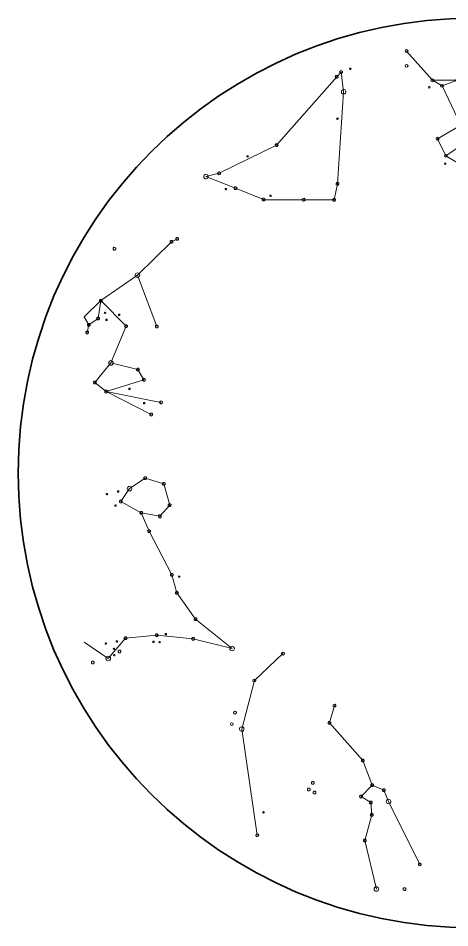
# Model space of a CAD drawing. Header units: inches. Extents: x 7.35 to 8.65, y -8.65 to -7.35.
# Drawn here: x 7.35 to 7.966, y -8.65 to -7.35 of the extents above; entities that cross this region are included whole.
import ezdxf

# ---------------------------------------------------------------- set-up
doc = ezdxf.new("R2010")
doc.units = ezdxf.units.IN
doc.header["$MEASUREMENT"] = 0
doc.layers.add('Layer 1', color=7, linetype='Continuous')

# ---------------------------------------------------------------- blocks, each defined once
blk = doc.blocks.new('block 2')
at = {"layer": 'Layer 1', "color": 3, "lineweight": 15, "true_color": 0x00ff00}
for points in [[(7.5203, -7.7172), (7.5688, -7.6697)], [(7.5685, -7.6701), (7.577, -7.6655)], [(7.4681, -7.7537), (7.5203, -7.7172)], [(7.5203, -7.7172), (7.5478, -7.7906)], [(7.4442, -7.7767), (7.4681, -7.7537)], [(7.4681, -7.7537), (7.464, -7.7792)], [(7.4681, -7.7537), (7.504, -7.7903)], [(7.4509, -7.7881), (7.4442, -7.7767)], [(7.464, -7.7792), (7.4509, -7.7881)], [(7.4483, -7.7991), (7.4509, -7.7881)], [(7.4825, -7.8427), (7.504, -7.7903)], [(7.4593, -7.8705), (7.4825, -7.8427)], [(7.5209, -7.8523), (7.4825, -7.8427)], [(7.5295, -7.8668), (7.5209, -7.8523)], [(7.4756, -7.8837), (7.4593, -7.8705)], [(7.4756, -7.8837), (7.5295, -7.8668)], [(7.4756, -7.8837), (7.5399, -7.9163)], [(7.4756, -7.8837), (7.5539, -7.8991)]]:
    blk.add_lwpolyline(points, dxfattribs=at)
at = {"layer": 'Layer 1', "color": 1, "lineweight": 15, "true_color": 0xff0000}
for points in [[(7.5697, -7.6678), (7.5707, -7.6682), (7.5712, -7.6695), (7.5707, -7.6705), (7.5703, -7.6716), (7.5691, -7.6721), (7.568, -7.6716), (7.567, -7.6711), (7.5665, -7.6699), (7.5669, -7.6689), (7.5674, -7.6678), (7.5686, -7.6673), (7.5697, -7.6678)], [(7.5778, -7.6636), (7.5789, -7.6641), (7.5793, -7.6653), (7.5789, -7.6663), (7.5784, -7.6674), (7.5772, -7.6679), (7.5762, -7.6674), (7.5751, -7.667), (7.5746, -7.6657), (7.5751, -7.6647), (7.5755, -7.6636), (7.5768, -7.6632), (7.5778, -7.6636)], [(7.4882, -7.6775), (7.4892, -7.6779), (7.4897, -7.6791), (7.4892, -7.6802), (7.4888, -7.6813), (7.4876, -7.6817), (7.4865, -7.6813), (7.4855, -7.6808), (7.485, -7.6796), (7.4854, -7.6785), (7.4859, -7.6775), (7.4871, -7.677), (7.4882, -7.6775)], [(7.5216, -7.7142), (7.5232, -7.7149), (7.524, -7.7169), (7.5233, -7.7185), (7.5225, -7.7202), (7.5206, -7.7209), (7.519, -7.7202), (7.5173, -7.7195), (7.5166, -7.7176), (7.5173, -7.7159), (7.518, -7.7143), (7.5199, -7.7135), (7.5216, -7.7142)], [(7.469, -7.7518), (7.47, -7.7522), (7.4705, -7.7535), (7.47, -7.7545), (7.4696, -7.7556), (7.4683, -7.7561), (7.4673, -7.7556), (7.4662, -7.7551), (7.4658, -7.7539), (7.4662, -7.7529), (7.4667, -7.7518), (7.4679, -7.7513), (7.469, -7.7518)], [(7.4743, -7.7702), (7.4749, -7.7704), (7.4751, -7.771), (7.4749, -7.7715), (7.4747, -7.7721), (7.474, -7.7723), (7.4735, -7.7721), (7.473, -7.7718), (7.4727, -7.7712), (7.473, -7.7707), (7.4732, -7.7702), (7.4738, -7.7699), (7.4743, -7.7702)], [(7.4946, -7.7731), (7.4952, -7.7733), (7.4954, -7.7739), (7.4952, -7.7745), (7.4949, -7.775), (7.4943, -7.7752), (7.4938, -7.775), (7.4933, -7.7748), (7.493, -7.7741), (7.4933, -7.7736), (7.4935, -7.7731), (7.4941, -7.7729), (7.4946, -7.7731)], [(7.4517, -7.7862), (7.4527, -7.7867), (7.4532, -7.7879), (7.4528, -7.789), (7.4523, -7.79), (7.4511, -7.7905), (7.45, -7.79), (7.449, -7.7896), (7.4485, -7.7883), (7.449, -7.7873), (7.4494, -7.7862), (7.4506, -7.7858), (7.4517, -7.7862)], [(7.4648, -7.7773), (7.4658, -7.7777), (7.4663, -7.779), (7.4659, -7.78), (7.4654, -7.7811), (7.4642, -7.7815), (7.4631, -7.7811), (7.4621, -7.7806), (7.4616, -7.7794), (7.4621, -7.7783), (7.4625, -7.7773), (7.4637, -7.7768), (7.4648, -7.7773)], [(7.4766, -7.7801), (7.4771, -7.7804), (7.4773, -7.781), (7.4771, -7.7815), (7.4769, -7.782), (7.4763, -7.7823), (7.4757, -7.782), (7.4752, -7.7818), (7.475, -7.7812), (7.4752, -7.7807), (7.4754, -7.7802), (7.476, -7.7799), (7.4766, -7.7801)], [(7.4492, -7.7972), (7.4502, -7.7977), (7.4507, -7.7989), (7.4502, -7.7999), (7.4498, -7.801), (7.4486, -7.8015), (7.4475, -7.801), (7.4465, -7.8005), (7.446, -7.7993), (7.4464, -7.7983), (7.4469, -7.7972), (7.4481, -7.7967), (7.4492, -7.7972)], [(7.5048, -7.7884), (7.5059, -7.7889), (7.5064, -7.7901), (7.5059, -7.7911), (7.5055, -7.7922), (7.5042, -7.7927), (7.5032, -7.7922), (7.5021, -7.7917), (7.5017, -7.7905), (7.5021, -7.7895), (7.5026, -7.7884), (7.5038, -7.7879), (7.5048, -7.7884)], [(7.5486, -7.7887), (7.5496, -7.7892), (7.5501, -7.7904), (7.5497, -7.7915), (7.5492, -7.7925), (7.548, -7.793), (7.5469, -7.7925), (7.5459, -7.7921), (7.5454, -7.7909), (7.5459, -7.7898), (7.5463, -7.7888), (7.5475, -7.7883), (7.5486, -7.7887)], [(7.4838, -7.8397), (7.4854, -7.8404), (7.4862, -7.8424), (7.4855, -7.844), (7.4847, -7.8457), (7.4828, -7.8464), (7.4812, -7.8457), (7.4795, -7.845), (7.4788, -7.8431), (7.4795, -7.8414), (7.4802, -7.8398), (7.4821, -7.839), (7.4838, -7.8397)], [(7.5217, -7.8504), (7.5228, -7.8508), (7.5233, -7.852), (7.5228, -7.8531), (7.5224, -7.8541), (7.5211, -7.8546), (7.5201, -7.8542), (7.519, -7.8537), (7.5186, -7.8525), (7.519, -7.8514), (7.5195, -7.8504), (7.5207, -7.8499), (7.5217, -7.8504)], [(7.5304, -7.8649), (7.5314, -7.8653), (7.5319, -7.8665), (7.5314, -7.8676), (7.531, -7.8686), (7.5298, -7.8691), (7.5287, -7.8687), (7.5277, -7.8682), (7.5272, -7.867), (7.5276, -7.8659), (7.5281, -7.8649), (7.5293, -7.8644), (7.5304, -7.8649)], [(7.4601, -7.8686), (7.4612, -7.8691), (7.4616, -7.8703), (7.4612, -7.8714), (7.4607, -7.8724), (7.4595, -7.8729), (7.4585, -7.8724), (7.4574, -7.872), (7.4569, -7.8708), (7.4574, -7.8697), (7.4578, -7.8687), (7.4591, -7.8682), (7.4601, -7.8686)], [(7.4764, -7.8818), (7.4775, -7.8823), (7.4779, -7.8835), (7.4775, -7.8846), (7.477, -7.8856), (7.4758, -7.8861), (7.4748, -7.8856), (7.4737, -7.8852), (7.4732, -7.884), (7.4737, -7.8829), (7.4741, -7.8819), (7.4754, -7.8814), (7.4764, -7.8818)], [(7.5094, -7.8786), (7.51, -7.8788), (7.5102, -7.8794), (7.51, -7.88), (7.5097, -7.8805), (7.5091, -7.8807), (7.5086, -7.8805), (7.5081, -7.8803), (7.5078, -7.8797), (7.5081, -7.8791), (7.5083, -7.8786), (7.5089, -7.8784), (7.5094, -7.8786)], [(7.5302, -7.8991), (7.5307, -7.8994), (7.5309, -7.9), (7.5307, -7.9005), (7.5305, -7.901), (7.5298, -7.9013), (7.5293, -7.901), (7.5288, -7.9008), (7.5286, -7.9002), (7.5288, -7.8997), (7.529, -7.8992), (7.5296, -7.8989), (7.5302, -7.8991)], [(7.5548, -7.8972), (7.5558, -7.8977), (7.5563, -7.8989), (7.5558, -7.9), (7.5554, -7.901), (7.5542, -7.9015), (7.5531, -7.901), (7.5521, -7.9006), (7.5516, -7.8994), (7.552, -7.8983), (7.5525, -7.8973), (7.5537, -7.8968), (7.5548, -7.8972)], [(7.5407, -7.9144), (7.5417, -7.9148), (7.5422, -7.9161), (7.5418, -7.9171), (7.5413, -7.9182), (7.5401, -7.9186), (7.539, -7.9182), (7.538, -7.9177), (7.5375, -7.9165), (7.538, -7.9154), (7.5384, -7.9144), (7.5396, -7.9139), (7.5407, -7.9144)]]:
    blk.add_open_spline(points, degree=3, knots=[0, 0, 0, 0, 1, 1, 1, 2, 2, 2, 3, 3, 3, 4, 4, 4, 4], dxfattribs=at)
blk = doc.blocks.new('block 3')
at = {"layer": 'Layer 1', "color": 3, "lineweight": 15, "true_color": 0x00ff00}
for points in [[(7.6872, -8.2966), (7.7281, -8.2582)], [(7.6692, -8.3659), (7.6872, -8.2966)], [(7.6914, -8.5176), (7.6692, -8.3659)]]:
    blk.add_lwpolyline(points, dxfattribs=at)
at = {"layer": 'Layer 1', "color": 1, "lineweight": 15, "true_color": 0xff0000}
for points in [[(7.7265, -8.2569), (7.7272, -8.256), (7.7285, -8.2558), (7.7294, -8.2566), (7.7303, -8.2573), (7.7304, -8.2586), (7.7297, -8.2595), (7.729, -8.2604), (7.7277, -8.2605), (7.7268, -8.2598), (7.7259, -8.2591), (7.7258, -8.2578), (7.7265, -8.2569)], [(7.6856, -8.2953), (7.6863, -8.2944), (7.6876, -8.2942), (7.6885, -8.2949), (7.6894, -8.2957), (7.6895, -8.297), (7.6888, -8.2979), (7.6881, -8.2988), (7.6868, -8.2989), (7.6859, -8.2982), (7.685, -8.2975), (7.6849, -8.2962), (7.6856, -8.2953)], [(7.6581, -8.3412), (7.6588, -8.3403), (7.6601, -8.3401), (7.661, -8.3409), (7.6619, -8.3416), (7.662, -8.3429), (7.6613, -8.3438), (7.6606, -8.3447), (7.6593, -8.3448), (7.6584, -8.3441), (7.6575, -8.3434), (7.6574, -8.3421), (7.6581, -8.3412)], [(7.6534, -8.3577), (7.6541, -8.3568), (7.6554, -8.3567), (7.6563, -8.3574), (7.6572, -8.3581), (7.6573, -8.3594), (7.6566, -8.3603), (7.6559, -8.3612), (7.6546, -8.3613), (7.6537, -8.3606), (7.6528, -8.3599), (7.6527, -8.3586), (7.6534, -8.3577)], [(7.6666, -8.3639), (7.6677, -8.3625), (7.6697, -8.3622), (7.6712, -8.3633), (7.6726, -8.3645), (7.6728, -8.3665), (7.6717, -8.3679), (7.6706, -8.3693), (7.6686, -8.3696), (7.6671, -8.3685), (7.6657, -8.3674), (7.6655, -8.3653), (7.6666, -8.3639)], [(7.6994, -8.4844), (7.6997, -8.4839), (7.7004, -8.4838), (7.7008, -8.4842), (7.7013, -8.4845), (7.7014, -8.4852), (7.701, -8.4857), (7.7007, -8.4861), (7.7, -8.4862), (7.6996, -8.4858), (7.6991, -8.4855), (7.699, -8.4848), (7.6994, -8.4844)], [(7.6898, -8.5164), (7.6905, -8.5155), (7.6918, -8.5153), (7.6927, -8.516), (7.6936, -8.5167), (7.6938, -8.518), (7.6931, -8.5189), (7.6924, -8.5198), (7.6911, -8.52), (7.6902, -8.5193), (7.6893, -8.5186), (7.6891, -8.5173), (7.6898, -8.5164)]]:
    blk.add_open_spline(points, degree=3, knots=[0, 0, 0, 0, 1, 1, 1, 2, 2, 2, 3, 3, 3, 4, 4, 4, 4], dxfattribs=at)
blk = doc.blocks.new('block 9')
at = {"layer": 'Layer 1', "color": 3, "lineweight": 15, "true_color": 0x00ff00}
for points in [[(7.9046, -7.397), (7.9414, -7.4387)], [(7.9414, -7.4387), (7.9552, -7.4467)], [(7.9769, -7.4387), (7.9414, -7.4387)], [(7.9552, -7.4467), (7.9769, -7.4387)], [(7.9552, -7.4467), (7.9823, -7.5028)], [(8.1044, -7.4446), (8.0619, -7.492)], [(8.0111, -7.5124), (8.0619, -7.492)], [(8.0619, -7.492), (8.0756, -7.5499)], [(7.9489, -7.5223), (7.9823, -7.5028)], [(8.0111, -7.5124), (7.9607, -7.5468)], [(7.9823, -7.5028), (8.0111, -7.5124)], [(8.0756, -7.5499), (8.0111, -7.5124)], [(7.9607, -7.5468), (7.9489, -7.5223)], [(8.0661, -7.6103), (7.9607, -7.5468)], [(8.0756, -7.5499), (8.0661, -7.6103)], [(8.1184, -7.561), (8.0756, -7.5499)], [(8.0661, -7.6103), (8.1184, -7.561)]]:
    blk.add_lwpolyline(points, dxfattribs=at)
at = {"layer": 'Layer 1', "color": 1, "lineweight": 15, "true_color": 0xff0000}
for points in [[(7.9067, -7.397), (7.9067, -7.3981), (7.9058, -7.3991), (7.9046, -7.3991), (7.9035, -7.3991), (7.9025, -7.3981), (7.9025, -7.397), (7.9025, -7.3958), (7.9035, -7.3949), (7.9046, -7.3949), (7.9058, -7.3949), (7.9067, -7.3958), (7.9067, -7.397)], [(7.9067, -7.4181), (7.9067, -7.4193), (7.9058, -7.4202), (7.9046, -7.4202), (7.9035, -7.4202), (7.9025, -7.4193), (7.9025, -7.4181), (7.9025, -7.417), (7.9035, -7.4161), (7.9046, -7.4161), (7.9058, -7.4161), (7.9067, -7.417), (7.9067, -7.4181)], [(8.1023, -7.4333), (8.1023, -7.4339), (8.1018, -7.4344), (8.1013, -7.4344), (8.1007, -7.4344), (8.1002, -7.4339), (8.1002, -7.4333), (8.1002, -7.4328), (8.1007, -7.4323), (8.1013, -7.4323), (8.1018, -7.4323), (8.1023, -7.4328), (8.1023, -7.4333)], [(7.9381, -7.4488), (7.9381, -7.4493), (7.9376, -7.4498), (7.937, -7.4498), (7.9365, -7.4498), (7.936, -7.4493), (7.936, -7.4488), (7.936, -7.4482), (7.9365, -7.4477), (7.937, -7.4477), (7.9376, -7.4477), (7.9381, -7.4482), (7.9381, -7.4488)], [(7.9434, -7.4387), (7.9434, -7.4398), (7.9425, -7.4408), (7.9414, -7.4408), (7.9402, -7.4408), (7.9393, -7.4398), (7.9393, -7.4387), (7.9393, -7.4375), (7.9402, -7.4366), (7.9414, -7.4366), (7.9425, -7.4366), (7.9434, -7.4375), (7.9434, -7.4387)], [(7.9573, -7.4467), (7.9573, -7.4478), (7.9564, -7.4488), (7.9552, -7.4488), (7.9541, -7.4488), (7.9531, -7.4478), (7.9531, -7.4467), (7.9531, -7.4455), (7.9541, -7.4446), (7.9552, -7.4446), (7.9564, -7.4446), (7.9573, -7.4455), (7.9573, -7.4467)], [(7.979, -7.4387), (7.979, -7.4398), (7.9781, -7.4408), (7.9769, -7.4408), (7.9758, -7.4408), (7.9749, -7.4398), (7.9749, -7.4387), (7.9749, -7.4375), (7.9758, -7.4366), (7.9769, -7.4366), (7.9781, -7.4366), (7.979, -7.4375), (7.979, -7.4387)], [(8.0977, -7.4418), (8.0977, -7.4424), (8.0973, -7.4428), (8.0967, -7.4428), (8.0961, -7.4428), (8.0956, -7.4424), (8.0956, -7.4418), (8.0956, -7.4412), (8.0961, -7.4408), (8.0967, -7.4408), (8.0973, -7.4408), (8.0977, -7.4412), (8.0977, -7.4418)], [(8.1065, -7.4446), (8.1065, -7.4458), (8.1055, -7.4467), (8.1044, -7.4467), (8.1032, -7.4467), (8.1023, -7.4458), (8.1023, -7.4446), (8.1023, -7.4435), (8.1032, -7.4425), (8.1044, -7.4425), (8.1055, -7.4425), (8.1065, -7.4435), (8.1065, -7.4446)], [(8.1054, -7.4541), (8.1054, -7.4547), (8.105, -7.4551), (8.1044, -7.4551), (8.1038, -7.4551), (8.1034, -7.4547), (8.1034, -7.4541), (8.1034, -7.4535), (8.1038, -7.4531), (8.1044, -7.4531), (8.105, -7.4531), (8.1054, -7.4535), (8.1054, -7.4541)], [(7.9855, -7.5028), (7.9855, -7.5046), (7.9841, -7.506), (7.9823, -7.506), (7.9805, -7.506), (7.979, -7.5046), (7.979, -7.5028), (7.979, -7.501), (7.9805, -7.4995), (7.9823, -7.4995), (7.9841, -7.4995), (7.9855, -7.501), (7.9855, -7.5028)], [(8.064, -7.492), (8.064, -7.4932), (8.0631, -7.4941), (8.0619, -7.4941), (8.0608, -7.4941), (8.0598, -7.4932), (8.0598, -7.492), (8.0598, -7.4909), (8.0608, -7.49), (8.0619, -7.49), (8.0631, -7.49), (8.064, -7.4909), (8.064, -7.492)], [(8.0132, -7.5124), (8.0132, -7.5135), (8.0123, -7.5145), (8.0111, -7.5145), (8.01, -7.5145), (8.009, -7.5135), (8.009, -7.5124), (8.009, -7.5112), (8.01, -7.5103), (8.0111, -7.5103), (8.0123, -7.5103), (8.0132, -7.5112), (8.0132, -7.5124)], [(7.951, -7.5223), (7.951, -7.5234), (7.95, -7.5243), (7.9489, -7.5243), (7.9477, -7.5243), (7.9468, -7.5234), (7.9468, -7.5223), (7.9468, -7.5211), (7.9477, -7.5202), (7.9489, -7.5202), (7.95, -7.5202), (7.951, -7.5211), (7.951, -7.5223)], [(7.9628, -7.5468), (7.9628, -7.5479), (7.9619, -7.5488), (7.9607, -7.5488), (7.9596, -7.5488), (7.9587, -7.5479), (7.9587, -7.5468), (7.9587, -7.5456), (7.9596, -7.5447), (7.9607, -7.5447), (7.9619, -7.5447), (7.9628, -7.5456), (7.9628, -7.5468)], [(8.0776, -7.5499), (8.0776, -7.5511), (8.0767, -7.552), (8.0756, -7.552), (8.0744, -7.552), (8.0735, -7.5511), (8.0735, -7.5499), (8.0735, -7.5488), (8.0744, -7.5478), (8.0756, -7.5478), (8.0767, -7.5478), (8.0776, -7.5488), (8.0776, -7.5499)], [(7.9607, -7.5579), (7.9607, -7.5584), (7.9603, -7.5589), (7.9597, -7.5589), (7.9591, -7.5589), (7.9587, -7.5584), (7.9587, -7.5579), (7.9587, -7.5573), (7.9591, -7.5568), (7.9597, -7.5568), (7.9603, -7.5568), (7.9607, -7.5573), (7.9607, -7.5579)], [(8.1205, -7.561), (8.1205, -7.5621), (8.1196, -7.5631), (8.1184, -7.5631), (8.1173, -7.5631), (8.1163, -7.5621), (8.1163, -7.561), (8.1163, -7.5598), (8.1173, -7.5589), (8.1184, -7.5589), (8.1196, -7.5589), (8.1205, -7.5598), (8.1205, -7.561)], [(8.04, -7.5863), (8.04, -7.5869), (8.0395, -7.5873), (8.0389, -7.5873), (8.0384, -7.5873), (8.0379, -7.5869), (8.0379, -7.5863), (8.0379, -7.5857), (8.0384, -7.5852), (8.0389, -7.5852), (8.0395, -7.5852), (8.04, -7.5857), (8.04, -7.5863)], [(8.0693, -7.6103), (8.0693, -7.6121), (8.0679, -7.6135), (8.0661, -7.6135), (8.0643, -7.6135), (8.0628, -7.6121), (8.0628, -7.6103), (8.0628, -7.6085), (8.0643, -7.607), (8.0661, -7.607), (8.0679, -7.607), (8.0693, -7.6085), (8.0693, -7.6103)]]:
    blk.add_open_spline(points, degree=3, knots=[0, 0, 0, 0, 1, 1, 1, 2, 2, 2, 3, 3, 3, 4, 4, 4, 4], dxfattribs=at)
blk = doc.blocks.new('block 10')
at = {"layer": 'Layer 1', "color": 3, "lineweight": 15, "true_color": 0x00ff00}
for points in [[(7.8048, -7.4339), (7.719, -7.5315)], [(7.8111, -7.427), (7.8048, -7.4339)], [(7.8111, -7.427), (7.8147, -7.4551)], [(7.8147, -7.4551), (7.8061, -7.5867)], [(7.719, -7.5315), (7.6368, -7.5717)], [(7.6181, -7.5763), (7.6368, -7.5717)], [(7.6181, -7.5763), (7.6602, -7.593)], [(7.8061, -7.5867), (7.8011, -7.6095)], [(7.6602, -7.593), (7.7003, -7.6092)], [(7.6998, -7.6095), (7.7577, -7.6094)], [(7.7577, -7.6094), (7.8011, -7.6095)]]:
    blk.add_lwpolyline(points, dxfattribs=at)
at = {"layer": 'Layer 1', "color": 1, "lineweight": 15, "true_color": 0xff0000}
for points in [[(7.8252, -7.4218), (7.8255, -7.4223), (7.8253, -7.4229), (7.8248, -7.4232), (7.8243, -7.4235), (7.8237, -7.4233), (7.8234, -7.4228), (7.8231, -7.4223), (7.8233, -7.4216), (7.8238, -7.4214), (7.8243, -7.4211), (7.8249, -7.4213), (7.8252, -7.4218)], [(7.8066, -7.433), (7.8071, -7.434), (7.8067, -7.4352), (7.8057, -7.4358), (7.8047, -7.4363), (7.8035, -7.4359), (7.8029, -7.4349), (7.8024, -7.4339), (7.8028, -7.4326), (7.8038, -7.4321), (7.8048, -7.4316), (7.806, -7.4319), (7.8066, -7.433)], [(7.8129, -7.426), (7.8134, -7.427), (7.813, -7.4283), (7.812, -7.4288), (7.811, -7.4294), (7.8098, -7.429), (7.8092, -7.428), (7.8087, -7.427), (7.8091, -7.4257), (7.8101, -7.4252), (7.8111, -7.4246), (7.8124, -7.425), (7.8129, -7.426)], [(7.8176, -7.4535), (7.8184, -7.4551), (7.8178, -7.4571), (7.8162, -7.4579), (7.8146, -7.4588), (7.8127, -7.4582), (7.8118, -7.4566), (7.811, -7.455), (7.8116, -7.453), (7.8132, -7.4522), (7.8147, -7.4513), (7.8167, -7.4519), (7.8176, -7.4535)], [(7.8068, -7.4931), (7.8071, -7.4936), (7.8069, -7.4943), (7.8064, -7.4945), (7.8059, -7.4948), (7.8053, -7.4946), (7.805, -7.4941), (7.8047, -7.4936), (7.8049, -7.493), (7.8054, -7.4927), (7.8059, -7.4924), (7.8066, -7.4926), (7.8068, -7.4931)], [(7.7208, -7.5305), (7.7214, -7.5315), (7.721, -7.5328), (7.72, -7.5333), (7.719, -7.5339), (7.7177, -7.5335), (7.7172, -7.5325), (7.7166, -7.5315), (7.717, -7.5302), (7.718, -7.5297), (7.719, -7.5291), (7.7203, -7.5295), (7.7208, -7.5305)], [(7.6785, -7.5472), (7.6787, -7.5477), (7.6785, -7.5483), (7.678, -7.5486), (7.6775, -7.5489), (7.6769, -7.5487), (7.6766, -7.5482), (7.6764, -7.5477), (7.6765, -7.547), (7.677, -7.5468), (7.6776, -7.5465), (7.6782, -7.5467), (7.6785, -7.5472)], [(7.621, -7.5748), (7.6218, -7.5764), (7.6212, -7.5784), (7.6196, -7.5792), (7.6181, -7.5801), (7.6161, -7.5795), (7.6152, -7.5779), (7.6144, -7.5763), (7.615, -7.5743), (7.6166, -7.5735), (7.6182, -7.5726), (7.6201, -7.5732), (7.621, -7.5748)], [(7.6387, -7.5707), (7.6392, -7.5718), (7.6388, -7.573), (7.6378, -7.5736), (7.6368, -7.5741), (7.6356, -7.5737), (7.635, -7.5727), (7.6345, -7.5717), (7.6349, -7.5704), (7.6359, -7.5699), (7.6369, -7.5694), (7.6381, -7.5697), (7.6387, -7.5707)], [(7.662, -7.5921), (7.6625, -7.5931), (7.6621, -7.5943), (7.6611, -7.5949), (7.6601, -7.5954), (7.6589, -7.595), (7.6583, -7.594), (7.6578, -7.593), (7.6582, -7.5917), (7.6592, -7.5912), (7.6602, -7.5907), (7.6614, -7.591), (7.662, -7.5921)], [(7.8079, -7.5857), (7.8084, -7.5867), (7.8081, -7.588), (7.8071, -7.5885), (7.806, -7.5891), (7.8048, -7.5887), (7.8042, -7.5877), (7.8037, -7.5867), (7.8041, -7.5854), (7.8051, -7.5849), (7.8061, -7.5843), (7.8074, -7.5847), (7.8079, -7.5857)], [(7.6475, -7.5939), (7.6478, -7.5944), (7.6476, -7.595), (7.6471, -7.5953), (7.6466, -7.5956), (7.6459, -7.5954), (7.6457, -7.5949), (7.6454, -7.5944), (7.6456, -7.5937), (7.6461, -7.5935), (7.6466, -7.5932), (7.6472, -7.5934), (7.6475, -7.5939)], [(7.7113, -7.6034), (7.7116, -7.6039), (7.7114, -7.6045), (7.7109, -7.6048), (7.7104, -7.605), (7.7098, -7.6048), (7.7095, -7.6043), (7.7092, -7.6038), (7.7094, -7.6032), (7.7099, -7.6029), (7.7104, -7.6027), (7.7111, -7.6029), (7.7113, -7.6034)], [(7.7021, -7.6083), (7.7027, -7.6093), (7.7023, -7.6105), (7.7013, -7.6111), (7.7003, -7.6116), (7.699, -7.6112), (7.6985, -7.6102), (7.6979, -7.6092), (7.6983, -7.6079), (7.6993, -7.6074), (7.7003, -7.6069), (7.7016, -7.6072), (7.7021, -7.6083)], [(7.7595, -7.6084), (7.7601, -7.6094), (7.7597, -7.6107), (7.7587, -7.6112), (7.7577, -7.6117), (7.7564, -7.6114), (7.7559, -7.6103), (7.7553, -7.6093), (7.7557, -7.6081), (7.7567, -7.6075), (7.7577, -7.607), (7.759, -7.6074), (7.7595, -7.6084)], [(7.8029, -7.6085), (7.8035, -7.6096), (7.8031, -7.6108), (7.8021, -7.6114), (7.801, -7.6119), (7.7998, -7.6115), (7.7993, -7.6105), (7.7987, -7.6095), (7.7991, -7.6082), (7.8001, -7.6077), (7.8011, -7.6072), (7.8024, -7.6075), (7.8029, -7.6085)]]:
    blk.add_open_spline(points, degree=3, knots=[0, 0, 0, 0, 1, 1, 1, 2, 2, 2, 3, 3, 3, 4, 4, 4, 4], dxfattribs=at)
blk = doc.blocks.new('block 11')
at = {"layer": 'Layer 1', "color": 3, "lineweight": 15, "true_color": 0x00ff00}
for points in [[(7.8018, -8.3325), (7.7943, -8.3572)], [(7.7943, -8.3572), (7.8419, -8.411)], [(7.8419, -8.411), (7.8555, -8.4461)], [(7.8555, -8.4461), (7.8396, -8.4625)], [(7.8722, -8.4531), (7.8555, -8.4461)], [(7.8396, -8.4625), (7.8536, -8.4709)], [(7.8788, -8.4695), (7.8722, -8.4531)], [(7.8536, -8.4709), (7.8549, -8.4887)], [(7.9235, -8.5593), (7.8788, -8.4695)], [(7.845, -8.5254), (7.8549, -8.4887)], [(7.8615, -8.5946), (7.845, -8.5254)]]:
    blk.add_lwpolyline(points, dxfattribs=at)
at = {"layer": 'Layer 1', "color": 1, "lineweight": 15, "true_color": 0xff0000}
for points in [[(7.7999, -8.3318), (7.8003, -8.3307), (7.8015, -8.3302), (7.8025, -8.3306), (7.8036, -8.331), (7.8041, -8.3322), (7.8037, -8.3333), (7.8033, -8.3343), (7.8021, -8.3349), (7.801, -8.3344), (7.8, -8.334), (7.7994, -8.3328), (7.7999, -8.3318)], [(7.7924, -8.3564), (7.7928, -8.3554), (7.794, -8.3548), (7.7951, -8.3553), (7.7962, -8.3557), (7.7967, -8.3569), (7.7963, -8.3579), (7.7959, -8.359), (7.7947, -8.3595), (7.7936, -8.3591), (7.7925, -8.3587), (7.792, -8.3575), (7.7924, -8.3564)], [(7.84, -8.4103), (7.8404, -8.4092), (7.8416, -8.4087), (7.8427, -8.4091), (7.8437, -8.4095), (7.8443, -8.4107), (7.8438, -8.4118), (7.8434, -8.4129), (7.8422, -8.4134), (7.8411, -8.413), (7.8401, -8.4126), (7.8396, -8.4113), (7.84, -8.4103)], [(7.7688, -8.4421), (7.7692, -8.4411), (7.7704, -8.4406), (7.7715, -8.441), (7.7726, -8.4414), (7.7731, -8.4426), (7.7727, -8.4437), (7.7723, -8.4447), (7.7711, -8.4453), (7.77, -8.4448), (7.7689, -8.4444), (7.7684, -8.4432), (7.7688, -8.4421)], [(7.8536, -8.4453), (7.854, -8.4443), (7.8552, -8.4437), (7.8563, -8.4442), (7.8574, -8.4446), (7.8579, -8.4458), (7.8575, -8.4469), (7.8571, -8.4479), (7.8559, -8.4484), (7.8548, -8.448), (7.8537, -8.4476), (7.8532, -8.4464), (7.8536, -8.4453)], [(7.7629, -8.4516), (7.7633, -8.4505), (7.7645, -8.45), (7.7656, -8.4504), (7.7666, -8.4508), (7.7672, -8.452), (7.7667, -8.4531), (7.7663, -8.4542), (7.7651, -8.4547), (7.7641, -8.4543), (7.763, -8.4539), (7.7625, -8.4527), (7.7629, -8.4516)], [(7.7714, -8.456), (7.7718, -8.4549), (7.773, -8.4544), (7.774, -8.4548), (7.7751, -8.4552), (7.7756, -8.4564), (7.7752, -8.4575), (7.7748, -8.4586), (7.7736, -8.4591), (7.7725, -8.4587), (7.7715, -8.4582), (7.7709, -8.457), (7.7714, -8.456)], [(7.8376, -8.4618), (7.838, -8.4607), (7.8392, -8.4602), (7.8403, -8.4606), (7.8414, -8.461), (7.8419, -8.4622), (7.8415, -8.4633), (7.8411, -8.4644), (7.8399, -8.4649), (7.8388, -8.4645), (7.8377, -8.4641), (7.8372, -8.4628), (7.8376, -8.4618)], [(7.8703, -8.4524), (7.8707, -8.4513), (7.8719, -8.4508), (7.873, -8.4512), (7.874, -8.4516), (7.8745, -8.4528), (7.8741, -8.4539), (7.8737, -8.455), (7.8725, -8.4555), (7.8714, -8.4551), (7.8704, -8.4547), (7.8698, -8.4535), (7.8703, -8.4524)], [(7.8516, -8.4701), (7.8521, -8.4691), (7.8533, -8.4685), (7.8543, -8.469), (7.8554, -8.4694), (7.8559, -8.4706), (7.8555, -8.4717), (7.8551, -8.4727), (7.8539, -8.4732), (7.8528, -8.4728), (7.8518, -8.4724), (7.8512, -8.4712), (7.8516, -8.4701)], [(7.8758, -8.4683), (7.8765, -8.4666), (7.8784, -8.4658), (7.88, -8.4665), (7.8817, -8.4671), (7.8825, -8.469), (7.8819, -8.4707), (7.8812, -8.4724), (7.8793, -8.4732), (7.8777, -8.4725), (7.876, -8.4719), (7.8751, -8.47), (7.8758, -8.4683)], [(7.853, -8.488), (7.8534, -8.4869), (7.8546, -8.4864), (7.8557, -8.4868), (7.8567, -8.4872), (7.8573, -8.4884), (7.8569, -8.4895), (7.8564, -8.4905), (7.8552, -8.4911), (7.8542, -8.4906), (7.8531, -8.4902), (7.8526, -8.489), (7.853, -8.488)], [(7.8431, -8.5246), (7.8435, -8.5235), (7.8447, -8.523), (7.8458, -8.5234), (7.8468, -8.5239), (7.8474, -8.5251), (7.847, -8.5261), (7.8465, -8.5272), (7.8453, -8.5277), (7.8443, -8.5273), (7.8432, -8.5269), (7.8427, -8.5257), (7.8431, -8.5246)], [(7.9215, -8.5585), (7.922, -8.5575), (7.9232, -8.5569), (7.9242, -8.5574), (7.9253, -8.5578), (7.9258, -8.559), (7.9254, -8.56), (7.925, -8.5611), (7.9238, -8.5616), (7.9227, -8.5612), (7.9216, -8.5608), (7.9211, -8.5596), (7.9215, -8.5585)], [(7.8585, -8.5934), (7.8592, -8.5917), (7.8611, -8.5909), (7.8627, -8.5916), (7.8644, -8.5922), (7.8652, -8.5941), (7.8646, -8.5958), (7.8639, -8.5975), (7.862, -8.5983), (7.8603, -8.5976), (7.8587, -8.597), (7.8578, -8.5951), (7.8585, -8.5934)], [(7.8998, -8.5939), (7.9002, -8.5929), (7.9014, -8.5923), (7.9025, -8.5928), (7.9036, -8.5932), (7.9041, -8.5944), (7.9037, -8.5955), (7.9033, -8.5965), (7.9021, -8.597), (7.901, -8.5966), (7.8999, -8.5962), (7.8994, -8.595), (7.8998, -8.5939)]]:
    blk.add_open_spline(points, degree=3, knots=[0, 0, 0, 0, 1, 1, 1, 2, 2, 2, 3, 3, 3, 4, 4, 4, 4], dxfattribs=at)
blk = doc.blocks.new('block 12')
at = {"layer": 'Layer 1', "color": 3, "lineweight": 15, "true_color": 0x00ff00}
for points in [[(7.5089, -8.0223), (7.5315, -8.0072)], [(7.5315, -8.0072), (7.5579, -8.0156)], [(7.5579, -8.0156), (7.5663, -8.046)], [(7.4966, -8.0409), (7.5089, -8.0223)], [(7.5258, -8.0567), (7.4966, -8.0409)], [(7.5663, -8.046), (7.5523, -8.0619)], [(7.5523, -8.0619), (7.5258, -8.0567)], [(7.5258, -8.0567), (7.5368, -8.0829)], [(7.5368, -8.0829), (7.5693, -8.1456)], [(7.5693, -8.1456), (7.5765, -8.1714)], [(7.6032, -8.209), (7.5765, -8.1714)], [(7.6554, -8.2509), (7.6032, -8.209)], [(7.4786, -8.2651), (7.444, -8.2418)], [(7.5034, -8.2361), (7.4786, -8.2651)], [(7.5478, -8.2319), (7.5034, -8.2361)], [(7.5478, -8.2319), (7.5998, -8.2371)], [(7.5998, -8.2371), (7.6554, -8.2509)]]:
    blk.add_lwpolyline(points, dxfattribs=at)
at = {"layer": 'Layer 1', "color": 1, "lineweight": 15, "true_color": 0xff0000}
for points in [[(7.5306, -8.0053), (7.5317, -8.0048), (7.5329, -8.0053), (7.5334, -8.0064), (7.5338, -8.0075), (7.5333, -8.0087), (7.5323, -8.0091), (7.5312, -8.0096), (7.53, -8.0091), (7.5295, -8.008), (7.5291, -8.007), (7.5296, -8.0057), (7.5306, -8.0053)], [(7.5077, -8.0193), (7.5093, -8.0186), (7.5112, -8.0194), (7.5119, -8.021), (7.5127, -8.0227), (7.5119, -8.0246), (7.5102, -8.0253), (7.5086, -8.026), (7.5066, -8.0252), (7.5059, -8.0236), (7.5052, -8.0219), (7.506, -8.02), (7.5077, -8.0193)], [(7.5571, -8.0136), (7.5581, -8.0132), (7.5593, -8.0137), (7.5598, -8.0147), (7.5602, -8.0158), (7.5597, -8.017), (7.5587, -8.0175), (7.5576, -8.0179), (7.5564, -8.0174), (7.556, -8.0164), (7.5555, -8.0153), (7.556, -8.0141), (7.5571, -8.0136)], [(7.4763, -8.0294), (7.4769, -8.0292), (7.4775, -8.0294), (7.4777, -8.0299), (7.4779, -8.0305), (7.4777, -8.0311), (7.4771, -8.0313), (7.4766, -8.0315), (7.476, -8.0313), (7.4758, -8.0308), (7.4756, -8.0302), (7.4758, -8.0296), (7.4763, -8.0294)], [(7.4923, -8.0254), (7.4929, -8.0252), (7.4935, -8.0254), (7.4937, -8.026), (7.4939, -8.0265), (7.4937, -8.0271), (7.4932, -8.0273), (7.4926, -8.0275), (7.492, -8.0273), (7.4918, -8.0268), (7.4916, -8.0262), (7.4918, -8.0256), (7.4923, -8.0254)], [(7.4887, -8.0454), (7.4892, -8.0452), (7.4898, -8.0454), (7.49, -8.0459), (7.4903, -8.0465), (7.49, -8.0471), (7.4895, -8.0473), (7.489, -8.0475), (7.4883, -8.0473), (7.4881, -8.0467), (7.4879, -8.0462), (7.4881, -8.0456), (7.4887, -8.0454)], [(7.4958, -8.039), (7.4969, -8.0385), (7.4981, -8.039), (7.4985, -8.0401), (7.499, -8.0411), (7.4985, -8.0423), (7.4974, -8.0428), (7.4964, -8.0432), (7.4952, -8.0427), (7.4947, -8.0417), (7.4943, -8.0406), (7.4948, -8.0394), (7.4958, -8.039)], [(7.5655, -8.0441), (7.5665, -8.0437), (7.5677, -8.0442), (7.5682, -8.0452), (7.5686, -8.0463), (7.5681, -8.0475), (7.5671, -8.048), (7.566, -8.0484), (7.5648, -8.0479), (7.5643, -8.0469), (7.5639, -8.0458), (7.5644, -8.0446), (7.5655, -8.0441)], [(7.525, -8.0548), (7.526, -8.0544), (7.5272, -8.0549), (7.5277, -8.0559), (7.5281, -8.057), (7.5276, -8.0582), (7.5266, -8.0586), (7.5255, -8.0591), (7.5243, -8.0586), (7.5239, -8.0575), (7.5234, -8.0565), (7.5239, -8.0553), (7.525, -8.0548)], [(7.5515, -8.06), (7.5526, -8.0596), (7.5538, -8.0601), (7.5543, -8.0611), (7.5547, -8.0622), (7.5542, -8.0634), (7.5532, -8.0639), (7.5521, -8.0643), (7.5509, -8.0638), (7.5504, -8.0627), (7.55, -8.0617), (7.5505, -8.0605), (7.5515, -8.06)], [(7.536, -8.081), (7.5371, -8.0806), (7.5383, -8.0811), (7.5388, -8.0821), (7.5392, -8.0832), (7.5387, -8.0844), (7.5377, -8.0849), (7.5366, -8.0853), (7.5354, -8.0848), (7.5349, -8.0838), (7.5345, -8.0827), (7.535, -8.0815), (7.536, -8.081)], [(7.5684, -8.1437), (7.5695, -8.1433), (7.5707, -8.1437), (7.5712, -8.1448), (7.5716, -8.1459), (7.5711, -8.1471), (7.5701, -8.1475), (7.569, -8.148), (7.5678, -8.1475), (7.5673, -8.1464), (7.5669, -8.1454), (7.5674, -8.1441), (7.5684, -8.1437)], [(7.5793, -8.1472), (7.5799, -8.147), (7.5805, -8.1473), (7.5807, -8.1478), (7.5809, -8.1483), (7.5807, -8.1489), (7.5801, -8.1491), (7.5796, -8.1494), (7.579, -8.1491), (7.5788, -8.1486), (7.5786, -8.1481), (7.5788, -8.1475), (7.5793, -8.1472)], [(7.5757, -8.1695), (7.5768, -8.1691), (7.578, -8.1696), (7.5784, -8.1706), (7.5789, -8.1717), (7.5784, -8.1729), (7.5773, -8.1733), (7.5763, -8.1738), (7.5751, -8.1733), (7.5746, -8.1722), (7.5742, -8.1712), (7.5747, -8.17), (7.5757, -8.1695)], [(7.6024, -8.2071), (7.6035, -8.2067), (7.6047, -8.2072), (7.6051, -8.2082), (7.6056, -8.2093), (7.6051, -8.2105), (7.604, -8.211), (7.603, -8.2114), (7.6018, -8.2109), (7.6013, -8.2099), (7.6009, -8.2088), (7.6014, -8.2076), (7.6024, -8.2071)], [(7.4906, -8.2399), (7.4911, -8.2397), (7.4917, -8.24), (7.492, -8.2405), (7.4922, -8.241), (7.4919, -8.2416), (7.4914, -8.2418), (7.4909, -8.2421), (7.4903, -8.2418), (7.4901, -8.2413), (7.4898, -8.2408), (7.4901, -8.2402), (7.4906, -8.2399)], [(7.5026, -8.2342), (7.5036, -8.2338), (7.5049, -8.2342), (7.5053, -8.2353), (7.5058, -8.2364), (7.5053, -8.2376), (7.5042, -8.238), (7.5032, -8.2385), (7.5019, -8.238), (7.5015, -8.2369), (7.501, -8.2359), (7.5015, -8.2346), (7.5026, -8.2342)], [(7.5428, -8.2403), (7.5433, -8.2401), (7.5439, -8.2404), (7.5442, -8.2409), (7.5444, -8.2414), (7.5441, -8.242), (7.5436, -8.2423), (7.5431, -8.2425), (7.5425, -8.2422), (7.5423, -8.2417), (7.542, -8.2412), (7.5423, -8.2406), (7.5428, -8.2403)], [(7.547, -8.23), (7.5481, -8.2296), (7.5493, -8.23), (7.5497, -8.2311), (7.5502, -8.2322), (7.5497, -8.2334), (7.5486, -8.2338), (7.5476, -8.2343), (7.5464, -8.2338), (7.5459, -8.2327), (7.5455, -8.2317), (7.546, -8.2304), (7.547, -8.23)], [(7.5516, -8.2408), (7.5521, -8.2406), (7.5527, -8.2408), (7.5529, -8.2413), (7.5532, -8.2419), (7.5529, -8.2425), (7.5524, -8.2427), (7.5519, -8.2429), (7.5512, -8.2427), (7.551, -8.2421), (7.5508, -8.2416), (7.551, -8.241), (7.5516, -8.2408)], [(7.5604, -8.2294), (7.5609, -8.2292), (7.5615, -8.2295), (7.5617, -8.23), (7.5619, -8.2305), (7.5617, -8.2311), (7.5612, -8.2313), (7.5606, -8.2316), (7.56, -8.2313), (7.5598, -8.2308), (7.5596, -8.2303), (7.5598, -8.2297), (7.5604, -8.2294)], [(7.599, -8.2352), (7.6, -8.2347), (7.6013, -8.2352), (7.6017, -8.2363), (7.6021, -8.2374), (7.6017, -8.2386), (7.6006, -8.239), (7.5995, -8.2395), (7.5983, -8.239), (7.5979, -8.2379), (7.5974, -8.2369), (7.5979, -8.2356), (7.599, -8.2352)], [(7.4745, -8.2429), (7.475, -8.2427), (7.4757, -8.2429), (7.4759, -8.2435), (7.4761, -8.244), (7.4759, -8.2446), (7.4753, -8.2448), (7.4748, -8.245), (7.4742, -8.2448), (7.474, -8.2443), (7.4737, -8.2437), (7.474, -8.2431), (7.4745, -8.2429)], [(7.4864, -8.2503), (7.4869, -8.2501), (7.4875, -8.2503), (7.4877, -8.2509), (7.488, -8.2514), (7.4877, -8.252), (7.4872, -8.2522), (7.4867, -8.2525), (7.486, -8.2522), (7.4858, -8.2517), (7.4856, -8.2511), (7.4858, -8.2505), (7.4864, -8.2503)], [(7.4939, -8.253), (7.495, -8.2526), (7.4962, -8.2531), (7.4966, -8.2541), (7.4971, -8.2552), (7.4966, -8.2564), (7.4955, -8.2569), (7.4945, -8.2573), (7.4932, -8.2568), (7.4928, -8.2558), (7.4923, -8.2547), (7.4928, -8.2535), (7.4939, -8.253)], [(7.6541, -8.2479), (7.6558, -8.2471), (7.6577, -8.2479), (7.6584, -8.2496), (7.6591, -8.2512), (7.6583, -8.2532), (7.6566, -8.2539), (7.655, -8.2546), (7.6531, -8.2538), (7.6524, -8.2521), (7.6517, -8.2505), (7.6525, -8.2486), (7.6541, -8.2479)], [(7.4774, -8.2621), (7.479, -8.2614), (7.4809, -8.2622), (7.4816, -8.2638), (7.4823, -8.2655), (7.4816, -8.2674), (7.4799, -8.2681), (7.4782, -8.2688), (7.4763, -8.268), (7.4756, -8.2664), (7.4749, -8.2647), (7.4757, -8.2628), (7.4774, -8.2621)], [(7.4868, -8.2594), (7.4873, -8.2592), (7.4879, -8.2594), (7.4882, -8.26), (7.4884, -8.2605), (7.4881, -8.2611), (7.4876, -8.2613), (7.4871, -8.2616), (7.4865, -8.2613), (7.4862, -8.2608), (7.486, -8.2602), (7.4863, -8.2596), (7.4868, -8.2594)], [(7.4556, -8.2691), (7.4566, -8.2686), (7.4578, -8.2691), (7.4583, -8.2702), (7.4587, -8.2712), (7.4582, -8.2724), (7.4572, -8.2729), (7.4561, -8.2733), (7.4549, -8.2728), (7.4545, -8.2718), (7.454, -8.2707), (7.4545, -8.2695), (7.4556, -8.2691)]]:
    blk.add_open_spline(points, degree=3, knots=[0, 0, 0, 0, 1, 1, 1, 2, 2, 2, 3, 3, 3, 4, 4, 4, 4], dxfattribs=at)

msp = doc.modelspace()

# ---------------------------------------------------------------- linework, layer by layer
at = {"layer": 'Layer 1', "color": 7, "lineweight": 35, "true_color": 0xffffff}
msp.add_open_spline([(8.65, -8), (8.65, -8.359), (8.359, -8.65), (8, -8.65), (7.641, -8.65), (7.35, -8.359), (7.35, -8), (7.35, -7.641), (7.641, -7.35), (8, -7.35), (8.359, -7.35), (8.65, -7.641), (8.65, -8)], degree=3, knots=[0, 0, 0, 0, 1, 1, 1, 2, 2, 2, 3, 3, 3, 4, 4, 4, 4], dxfattribs=at)

# ---------------------------------------------------------------- block references
at = {"layer": 'Layer 1'}
for name in ['block 9', 'block 10', 'block 2', 'block 12', 'block 3', 'block 11']:
    msp.add_blockref(name, (0, 0), dxfattribs=at)

doc.saveas('drawing.dxf')
